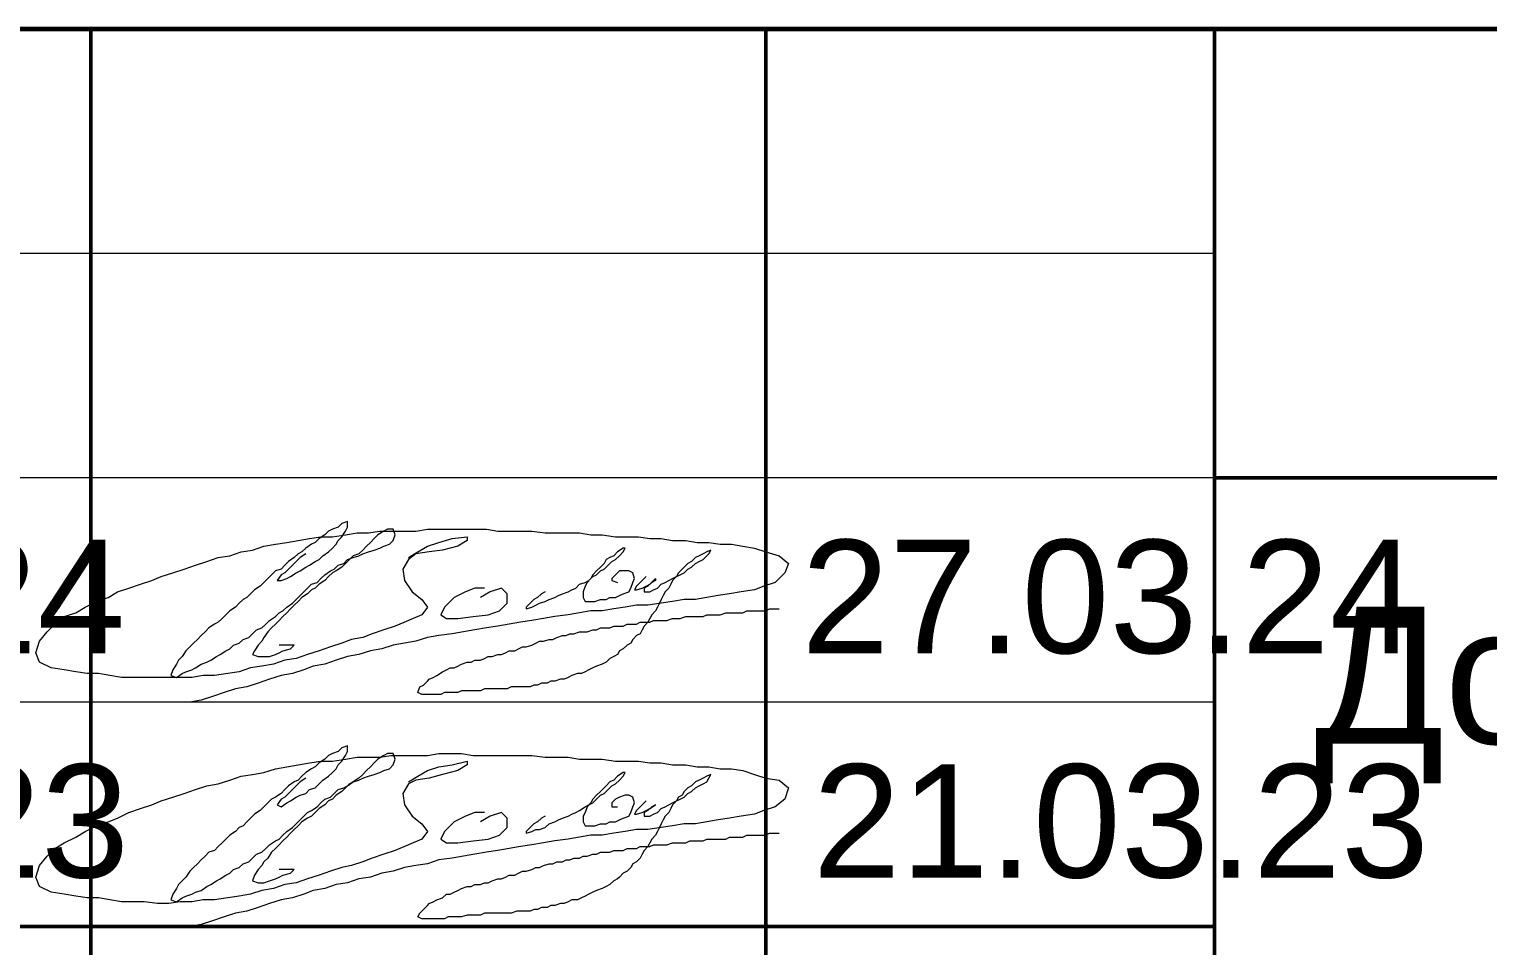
# Model space of a CAD drawing. Header units: millimetres. Extents: x -84737 to 172119, y -43083 to 59399.
# Drawn here: x 153999 to 157247, y -39126 to -37084 of the extents above; entities that cross this region are included whole.
import ezdxf

# ---------------------------------------------------------------- set-up
doc = ezdxf.new("R2010")
doc.units = ezdxf.units.MM
doc.layers.add('PDF _Геометрия', color=7, linetype='Continuous')
doc.layers.add('PDF _Текст', color=7, linetype='Continuous')
doc.styles.add('PDF GOSTCommon', font='arial.ttf')

msp = doc.modelspace()

# ---------------------------------------------------------------- linework, layer by layer
at = {"layer": 'PDF _Геометрия', "lineweight": 60}
msp.add_lwpolyline([(168638.6, -37084.4), (150135.9, -37084.4), (150135.9, -42583.1)], dxfattribs=at)
at = {"layer": 'PDF _Геометрия', "lineweight": 50}
for points in [[(154136.2, -37084.4), (154136.2, -42583.1)], [(155638.9, -37084.4), (155638.9, -42583.1)], [(156637.9, -37084.4), (156637.9, -42583.1)], [(168638.6, -38083.4), (156637.9, -38083.4)], [(156637.9, -39082.4), (150135.9, -39082.4)]]:
    msp.add_lwpolyline(points, dxfattribs=at)
at = {"layer": 'PDF _Геометрия', "lineweight": 18}
for points in [[(156637.9, -37583.9), (150135.9, -37583.9)], [(156637.9, -38083.4), (150135.9, -38083.4)], [(156637.9, -38582.9), (150135.9, -38582.9)]]:
    msp.add_lwpolyline(points, dxfattribs=at)
at = {"layer": 'PDF _Геометрия', "color": 150, "lineweight": 20, "true_color": 0x0080ff}
for points in [[(154843.1, -38261.2), (154864.3, -38248.5), (154885.4, -38235.8), (154910.8, -38227.3), (154940.5, -38218.9), (154974.3, -38214.6), (154974.3, -38223.1), (154953.2, -38235.8), (154919.3, -38244.2), (154889.7, -38248.5), (154860, -38252.7), (154843.1, -38265.4), (154830.4, -38286.6), (154834.6, -38312), (154851.6, -38337.4), (154872.7, -38354.3), (154885.4, -38371.2), (154872.7, -38388.2), (154843.1, -38400.9), (154813.5, -38413.6), (154788.1, -38422), (154762.7, -38430.5), (154741.5, -38439), (154716.1, -38443.2), (154694.9, -38451.7), (154669.5, -38460.1), (154644.1, -38468.6), (154618.7, -38477.1), (154593.3, -38485.5), (154567.9, -38489.8), (154542.5, -38498.2), (154517.1, -38502.5), (154491.8, -38506.7), (154466.4, -38515.2), (154441, -38519.4), (154411.3, -38523.6), (154385.9, -38523.6), (154360.5, -38527.9), (154335.1, -38527.9), (154309.7, -38527.9), (154284.3, -38527.9), (154254.7, -38527.9), (154229.3, -38527.9), (154203.9, -38527.9), (154178.5, -38523.6), (154153.1, -38519.4), (154127.7, -38519.4), (154102.3, -38515.2), (154076.9, -38510.9), (154047.3, -38506.7), (154021.9, -38494), (154013.4, -38472.8), (154021.9, -38447.4), (154038.8, -38426.3), (154055.7, -38409.3), (154076.9, -38392.4), (154102.3, -38383.9), (154123.5, -38371.2), (154148.9, -38358.5), (154174.3, -38350.1), (154195.4, -38337.4), (154220.8, -38328.9), (154246.2, -38320.4), (154271.6, -38312), (154292.8, -38303.5), (154318.2, -38295), (154343.6, -38286.6), (154369, -38278.1), (154394.4, -38269.6), (154419.8, -38261.2), (154445.2, -38256.9), (154470.6, -38248.5), (154496, -38244.2), (154521.4, -38235.8), (154546.8, -38231.5), (154572.2, -38227.3), (154597.6, -38223.1), (154623, -38218.9), (154648.4, -38214.6), (154673.8, -38214.6), (154703.4, -38210.4), (154728.8, -38206.2), (154754.2, -38206.2), (154779.6, -38201.9), (154805, -38201.9), (154830.4, -38201.9), (154860, -38201.9), (154885.4, -38197.7), (154910.8, -38197.7), (154936.2, -38197.7), (154961.6, -38197.7), (154987, -38197.7), (155016.7, -38197.7), (155042, -38201.9), (155067.4, -38201.9), (155092.8, -38201.9), (155118.2, -38201.9), (155147.9, -38206.2), (155173.3, -38206.2), (155198.7, -38206.2), (155224.1, -38206.2), (155249.5, -38210.4), (155274.9, -38210.4), (155304.5, -38214.6), (155329.9, -38214.6), (155355.3, -38214.6), (155380.7, -38218.9), (155406.1, -38218.9), (155431.5, -38223.1), (155461.1, -38223.1), (155486.5, -38227.3), (155511.9, -38227.3), (155537.3, -38231.5), (155562.7, -38231.5), (155588.1, -38235.8), (155613.5, -38240), (155638.9, -38248.5), (155668.5, -38256.9), (155689.7, -38273.9), (155681.2, -38295), (155660.1, -38316.2), (155634.7, -38324.7), (155613.5, -38333.1), (155583.9, -38337.4), (155558.5, -38341.6), (155533.1, -38345.8), (155507.7, -38350.1), (155482.3, -38354.3), (155456.9, -38354.3), (155431.5, -38358.5), (155406.1, -38362.8), (155376.5, -38367), (155351.1, -38367), (155325.7, -38371.2), (155300.3, -38375.5), (155274.9, -38379.7), (155249.5, -38379.7), (155224.1, -38383.9), (155198.7, -38388.2), (155169, -38392.4), (155143.6, -38396.6), (155118.2, -38400.9), (155092.8, -38405.1), (155067.4, -38409.3), (155042, -38413.6), (155016.7, -38417.8), (154991.3, -38422), (154965.9, -38426.3), (154940.5, -38430.5), (154910.8, -38434.7), (154885.4, -38439), (154860, -38447.4), (154834.6, -38451.7), (154809.2, -38455.9), (154783.8, -38464.4), (154758.4, -38468.6), (154733, -38477.1), (154707.6, -38481.3), (154682.2, -38489.8), (154656.8, -38498.2), (154631.4, -38502.5), (154610.3, -38510.9), (154584.9, -38519.4), (154559.5, -38523.6), (154534.1, -38532.1), (154508.7, -38540.6), (154483.3, -38549), (154457.9, -38553.3), (154432.5, -38561.7), (154407.1, -38570.2), (154381.7, -38578.7), (154356.3, -38582.9)], [(154614.5, -38252.7), (154601.8, -38261.2), (154593.3, -38269.6), (154584.9, -38278.1), (154576.4, -38286.6), (154567.9, -38295), (154559.5, -38299.3), (154551, -38312), (154559.5, -38312), (154572.2, -38307.7), (154580.6, -38303.5), (154593.3, -38295), (154601.8, -38290.8), (154614.5, -38282.3), (154623, -38278.1), (154635.7, -38269.6), (154644.1, -38265.4), (154652.6, -38256.9), (154665.3, -38248.5), (154673.8, -38240), (154682.2, -38231.5), (154686.5, -38223.1), (154694.9, -38214.6), (154703.4, -38201.9), (154707.6, -38193.5), (154707.6, -38180.8), (154694.9, -38185), (154686.5, -38193.5), (154673.8, -38197.7), (154665.3, -38201.9), (154656.8, -38210.4), (154644.1, -38218.9), (154635.7, -38227.3), (154627.2, -38231.5), (154614.5, -38240), (154606, -38248.5), (154597.6, -38252.7), (154589.1, -38261.2), (154576.4, -38269.6), (154567.9, -38278.1), (154559.5, -38286.6), (154546.8, -38290.8), (154538.3, -38299.3), (154529.8, -38307.7), (154521.4, -38316.2), (154512.9, -38324.7), (154500.2, -38333.1), (154491.8, -38341.6), (154483.3, -38350.1), (154474.8, -38354.3), (154466.4, -38362.8), (154457.9, -38371.2), (154445.2, -38379.7), (154436.7, -38388.2), (154428.3, -38396.6), (154419.8, -38405.1), (154411.3, -38409.3), (154398.6, -38417.8), (154390.2, -38426.3), (154381.7, -38434.7), (154373.2, -38443.2), (154364.8, -38451.7), (154356.3, -38460.1), (154347.8, -38468.6), (154339.4, -38481.3), (154330.9, -38489.8), (154326.7, -38498.2), (154318.2, -38510.9), (154314, -38523.6), (154326.7, -38527.9), (154339.4, -38519.4), (154347.8, -38515.2), (154360.5, -38510.9), (154369, -38506.7), (154381.7, -38498.2), (154394.4, -38494), (154402.9, -38489.8), (154415.6, -38481.3), (154424, -38477.1), (154436.7, -38468.6), (154445.2, -38464.4), (154453.7, -38455.9), (154466.4, -38451.7), (154474.8, -38443.2), (154487.5, -38439), (154496, -38430.5), (154504.5, -38422), (154517.1, -38417.8), (154525.6, -38409.3), (154534.1, -38400.9), (154546.8, -38392.4), (154555.2, -38383.9), (154563.7, -38379.7), (154572.2, -38371.2), (154584.9, -38362.8), (154593.3, -38354.3), (154601.8, -38345.8), (154610.3, -38337.4), (154618.7, -38328.9), (154627.2, -38320.4), (154639.9, -38316.2), (154648.4, -38307.7), (154656.8, -38299.3), (154669.5, -38290.8), (154678, -38286.6), (154686.5, -38278.1), (154699.2, -38273.9), (154707.6, -38265.4), (154720.3, -38261.2), (154733, -38256.9), (154741.5, -38252.7), (154754.2, -38248.5), (154766.9, -38244.2), (154779.6, -38240), (154788.1, -38235.8), (154800.8, -38231.5), (154809.2, -38223.1), (154813.5, -38210.4), (154809.2, -38197.7), (154796.5, -38197.7), (154788.1, -38201.9), (154775.4, -38210.4), (154766.9, -38218.9), (154758.4, -38227.3), (154750, -38235.8), (154741.5, -38244.2), (154733, -38252.7), (154720.3, -38256.9), (154711.9, -38265.4), (154703.4, -38273.9), (154694.9, -38282.3), (154682.2, -38290.8), (154673.8, -38295), (154665.3, -38303.5), (154656.8, -38312), (154644.1, -38320.4), (154635.7, -38328.9), (154627.2, -38333.1), (154618.7, -38341.6), (154606, -38350.1), (154597.6, -38358.5), (154589.1, -38367), (154580.6, -38375.5), (154572.2, -38383.9), (154563.7, -38392.4), (154555.2, -38400.9), (154546.8, -38409.3), (154538.3, -38417.8), (154529.8, -38426.3), (154521.4, -38439), (154517.1, -38447.4), (154508.7, -38455.9), (154500.2, -38468.6), (154496, -38477.1), (154508.7, -38481.3), (154521.4, -38481.3), (154534.1, -38481.3), (154546.8, -38477.1), (154555.2, -38472.8), (154563.7, -38468.6), (154580.6, -38464.4), (154589.1, -38455.9), (154580.6, -38455.9), (154567.9, -38455.9), (154555.2, -38455.9)], [(155372.2, -38303.5), (155368, -38307.7), (155359.5, -38316.2), (155351.1, -38324.7), (155346.8, -38333.1), (155351.1, -38333.1), (155363.8, -38328.9), (155372.2, -38324.7), (155380.7, -38320.4), (155393.4, -38307.7), (155393.4, -38312), (155384.9, -38316.2), (155376.5, -38324.7), (155368, -38328.9), (155368, -38337.4), (155380.7, -38337.4), (155389.2, -38333.1), (155397.6, -38328.9), (155406.1, -38320.4), (155414.6, -38316.2), (155423, -38312), (155431.5, -38307.7), (155440, -38303.5), (155448.4, -38299.3), (155456.9, -38295), (155465.4, -38286.6), (155473.8, -38282.3), (155482.3, -38273.9), (155490.8, -38269.6), (155499.2, -38265.4), (155507.7, -38256.9), (155511.9, -38252.7), (155516.2, -38244.2), (155507.7, -38248.5), (155499.2, -38252.7), (155490.8, -38256.9), (155482.3, -38261.2), (155473.8, -38269.6), (155465.4, -38273.9), (155456.9, -38282.3), (155452.7, -38286.6), (155444.2, -38295), (155440, -38303.5), (155431.5, -38312), (155427.3, -38320.4), (155423, -38328.9), (155414.6, -38337.4), (155410.3, -38345.8), (155406.1, -38354.3), (155401.9, -38362.8), (155397.6, -38371.2), (155393.4, -38379.7), (155384.9, -38388.2), (155380.7, -38396.6), (155376.5, -38405.1), (155368, -38413.6), (155363.8, -38422), (155359.5, -38430.5), (155351.1, -38434.7), (155342.6, -38443.2), (155338.4, -38451.7), (155329.9, -38455.9), (155321.4, -38464.4), (155313, -38468.6), (155308.7, -38477.1), (155300.3, -38481.3), (155291.8, -38485.5), (155283.3, -38494), (155274.9, -38498.2), (155262.2, -38502.5), (155253.7, -38506.7), (155245.2, -38510.9), (155236.8, -38515.2), (155228.3, -38519.4), (155219.8, -38519.4), (155207.1, -38523.6), (155198.7, -38527.9), (155190.2, -38532.1), (155181.7, -38532.1), (155169, -38536.3), (155160.6, -38536.3), (155152.1, -38540.6), (155139.4, -38540.6), (155130.9, -38544.8), (155122.5, -38544.8), (155114, -38549), (155101.3, -38549), (155092.8, -38549), (155084.4, -38549), (155071.7, -38549), (155063.2, -38553.3), (155050.5, -38553.3), (155042, -38553.3), (155033.6, -38553.3), (155020.9, -38553.3), (155012.4, -38553.3), (155004, -38557.5), (154991.3, -38557.5), (154982.8, -38557.5), (154974.3, -38557.5), (154961.6, -38557.5), (154953.2, -38561.7), (154944.7, -38561.7), (154932, -38561.7), (154923.5, -38561.7), (154915.1, -38566), (154902.4, -38566), (154893.9, -38566), (154885.4, -38566), (154872.7, -38566), (154864.3, -38561.7), (154868.5, -38549), (154877, -38544.8), (154885.4, -38536.3), (154889.7, -38532.1), (154898.1, -38527.9), (154906.6, -38523.6), (154919.3, -38515.2), (154927.8, -38510.9), (154936.2, -38506.7), (154944.7, -38506.7), (154953.2, -38502.5), (154961.6, -38498.2), (154974.3, -38494), (154982.8, -38494), (154991.3, -38489.8), (155004, -38489.8), (155012.4, -38485.5), (155020.9, -38481.3), (155029.3, -38481.3), (155042, -38477.1), (155050.5, -38477.1), (155059, -38472.8), (155067.4, -38468.6), (155080.1, -38468.6), (155088.6, -38464.4), (155097.1, -38460.1), (155105.5, -38460.1), (155118.2, -38455.9), (155126.7, -38451.7), (155135.2, -38447.4), (155143.6, -38447.4), (155156.3, -38443.2), (155164.8, -38443.2), (155173.3, -38439), (155186, -38434.7), (155194.4, -38434.7), (155202.9, -38430.5), (155211.4, -38430.5), (155224.1, -38426.3), (155232.5, -38426.3), (155241, -38426.3), (155253.7, -38422), (155262.2, -38422), (155270.6, -38417.8), (155283.3, -38417.8), (155291.8, -38417.8), (155300.3, -38413.6), (155313, -38413.6), (155321.4, -38413.6), (155329.9, -38409.3), (155342.6, -38409.3), (155351.1, -38409.3), (155359.5, -38405.1), (155372.2, -38405.1), (155380.7, -38405.1), (155389.2, -38400.9), (155401.9, -38400.9), (155410.3, -38400.9), (155418.8, -38400.9), (155431.5, -38396.6), (155440, -38396.6), (155448.4, -38396.6), (155461.1, -38392.4), (155469.6, -38392.4), (155478.1, -38392.4), (155490.8, -38392.4), (155499.2, -38392.4), (155507.7, -38388.2), (155520.4, -38388.2), (155528.8, -38388.2), (155537.3, -38388.2), (155550, -38383.9), (155558.5, -38383.9), (155566.9, -38383.9), (155579.6, -38383.9), (155588.1, -38383.9), (155596.6, -38379.7), (155609.3, -38379.7), (155617.7, -38379.7), (155626.2, -38379.7), (155638.9, -38379.7), (155647.4, -38375.5), (155655.8, -38375.5), (155668.5, -38375.5)], [(155147.9, -38337.4), (155139.4, -38341.6), (155130.9, -38350.1), (155122.5, -38354.3), (155114, -38362.8), (155105.5, -38371.2), (155105.5, -38375.5), (155118.2, -38371.2), (155126.7, -38367), (155135.2, -38362.8), (155147.9, -38358.5), (155156.3, -38354.3), (155169, -38350.1), (155177.5, -38345.8), (155186, -38341.6), (155198.7, -38337.4), (155207.1, -38333.1), (155215.6, -38328.9), (155224.1, -38320.4), (155236.8, -38316.2), (155245.2, -38312), (155253.7, -38303.5), (155262.2, -38299.3), (155270.6, -38290.8), (155279.1, -38286.6), (155287.6, -38278.1), (155296, -38269.6), (155304.5, -38265.4), (155313, -38256.9), (155321.4, -38248.5), (155325.7, -38240), (155321.4, -38240), (155308.7, -38248.5), (155300.3, -38256.9), (155291.8, -38261.2), (155283.3, -38265.4), (155279.1, -38273.9), (155270.6, -38282.3), (155262.2, -38290.8), (155253.7, -38299.3), (155249.5, -38307.7), (155241, -38316.2), (155236.8, -38324.7), (155232.5, -38337.4), (155232.5, -38350.1), (155236.8, -38358.5), (155249.5, -38358.5), (155257.9, -38358.5), (155270.6, -38354.3), (155283.3, -38354.3), (155291.8, -38350.1), (155304.5, -38350.1), (155313, -38345.8), (155321.4, -38341.6), (155334.1, -38337.4), (155338.4, -38328.9), (155342.6, -38316.2), (155346.8, -38307.7), (155342.6, -38295), (155334.1, -38290.8), (155325.7, -38290.8), (155313, -38290.8), (155304.5, -38299.3), (155296, -38307.7), (155296, -38312), (155308.7, -38316.2)], [(155012.4, -38328.9), (154991.3, -38328.9), (154970.1, -38337.4), (154944.7, -38350.1), (154923.5, -38371.2), (154915.1, -38388.2), (154927.8, -38396.6), (154953.2, -38396.6), (154987, -38392.4), (155020.9, -38388.2), (155046.3, -38379.7), (155063.2, -38362.8), (155063.2, -38341.6), (155050.5, -38328.9), (155025.1, -38337.4), (155004, -38350.1)], [(154614.5, -38752.2), (154601.8, -38760.7), (154593.3, -38769.1), (154584.9, -38777.6), (154576.4, -38786.1), (154567.9, -38794.5), (154559.5, -38798.8), (154551, -38811.5), (154559.5, -38815.7), (154572.2, -38807.2), (154580.6, -38803), (154593.3, -38794.5), (154601.8, -38790.3), (154614.5, -38786.1), (154623, -38777.6), (154635.7, -38773.4), (154644.1, -38764.9), (154652.6, -38756.4), (154665.3, -38748), (154673.8, -38739.5), (154682.2, -38731.1), (154686.5, -38722.6), (154694.9, -38714.1), (154703.4, -38701.4), (154707.6, -38693), (154707.6, -38680.3), (154694.9, -38684.5), (154686.5, -38693), (154673.8, -38697.2), (154665.3, -38701.4), (154656.8, -38709.9), (154644.1, -38718.4), (154635.7, -38726.8), (154627.2, -38731.1), (154614.5, -38739.5), (154606, -38748), (154597.6, -38756.4), (154589.1, -38760.7), (154576.4, -38769.1), (154567.9, -38777.6), (154559.5, -38786.1), (154546.8, -38794.5), (154538.3, -38798.8), (154529.8, -38807.2), (154521.4, -38815.7), (154512.9, -38824.2), (154500.2, -38832.6), (154491.8, -38841.1), (154483.3, -38849.6), (154474.8, -38858), (154466.4, -38862.3), (154457.9, -38870.7), (154445.2, -38879.2), (154436.7, -38887.7), (154428.3, -38896.1), (154419.8, -38904.6), (154411.3, -38913.1), (154398.6, -38917.3), (154390.2, -38925.8), (154381.7, -38934.2), (154373.2, -38942.7), (154364.8, -38951.2), (154356.3, -38959.6), (154347.8, -38972.3), (154339.4, -38980.8), (154330.9, -38989.3), (154326.7, -38997.7), (154318.2, -39010.4), (154314, -39023.1), (154326.7, -39027.4), (154339.4, -39018.9), (154347.8, -39014.7), (154360.5, -39010.4), (154369, -39006.2), (154381.7, -39002), (154394.4, -38993.5), (154402.9, -38989.3), (154415.6, -38980.8), (154424, -38976.6), (154436.7, -38968.1), (154445.2, -38963.9), (154453.7, -38955.4), (154466.4, -38951.2), (154474.8, -38942.7), (154487.5, -38938.5), (154496, -38930), (154504.5, -38921.5), (154517.1, -38917.3), (154525.6, -38908.8), (154534.1, -38900.4), (154546.8, -38891.9), (154555.2, -38887.7), (154563.7, -38879.2), (154572.2, -38870.7), (154584.9, -38862.3), (154593.3, -38853.8), (154601.8, -38845.3), (154610.3, -38836.9), (154618.7, -38828.4), (154627.2, -38824.2), (154639.9, -38815.7), (154648.4, -38807.2), (154656.8, -38798.8), (154669.5, -38794.5), (154678, -38786.1), (154686.5, -38777.6), (154699.2, -38773.4), (154707.6, -38769.1), (154720.3, -38760.7), (154733, -38756.4), (154741.5, -38752.2), (154754.2, -38748), (154766.9, -38743.7), (154779.6, -38739.5), (154788.1, -38735.3), (154800.8, -38731.1), (154809.2, -38722.6), (154813.5, -38709.9), (154809.2, -38697.2), (154796.5, -38697.2), (154788.1, -38701.4), (154775.4, -38709.9), (154766.9, -38718.4), (154758.4, -38726.8), (154750, -38735.3), (154741.5, -38743.7), (154733, -38752.2), (154720.3, -38760.7), (154711.9, -38764.9), (154703.4, -38773.4), (154694.9, -38781.8), (154682.2, -38790.3), (154673.8, -38798.8), (154665.3, -38803), (154656.8, -38811.5), (154644.1, -38819.9), (154635.7, -38828.4), (154627.2, -38836.9), (154618.7, -38841.1), (154606, -38849.6), (154597.6, -38858), (154589.1, -38866.5), (154580.6, -38875), (154572.2, -38883.4), (154563.7, -38891.9), (154555.2, -38900.4), (154546.8, -38908.8), (154538.3, -38917.3), (154529.8, -38930), (154521.4, -38938.5), (154517.1, -38946.9), (154508.7, -38955.4), (154500.2, -38968.1), (154496, -38980.8), (154508.7, -38985), (154521.4, -38985), (154534.1, -38980.8), (154546.8, -38976.6), (154555.2, -38972.3), (154563.7, -38968.1), (154580.6, -38963.9), (154589.1, -38955.4), (154580.6, -38955.4), (154567.9, -38955.4), (154555.2, -38955.4)], [(154843.1, -38760.7), (154864.3, -38748), (154885.4, -38735.3), (154910.8, -38726.8), (154940.5, -38722.6), (154974.3, -38714.1), (154974.3, -38722.6), (154953.2, -38735.3), (154919.3, -38743.7), (154889.7, -38752.2), (154860, -38756.4), (154843.1, -38764.9), (154830.4, -38786.1), (154834.6, -38811.5), (154851.6, -38836.9), (154872.7, -38853.8), (154885.4, -38870.7), (154872.7, -38887.7), (154843.1, -38900.4), (154813.5, -38913.1), (154788.1, -38921.5), (154762.7, -38930), (154741.5, -38938.5), (154716.1, -38946.9), (154694.9, -38951.2), (154669.5, -38959.6), (154644.1, -38968.1), (154618.7, -38976.6), (154593.3, -38985), (154567.9, -38989.3), (154542.5, -38997.7), (154517.1, -39002), (154491.8, -39010.4), (154466.4, -39014.7), (154441, -39018.9), (154411.3, -39023.1), (154385.9, -39023.1), (154360.5, -39027.4), (154335.1, -39027.4), (154309.7, -39031.6), (154284.3, -39031.6), (154254.7, -39027.4), (154229.3, -39027.4), (154203.9, -39027.4), (154178.5, -39023.1), (154153.1, -39018.9), (154127.7, -39018.9), (154102.3, -39014.7), (154076.9, -39010.4), (154047.3, -39006.2), (154021.9, -38993.5), (154013.4, -38972.3), (154021.9, -38946.9), (154038.8, -38925.8), (154055.7, -38908.8), (154076.9, -38896.1), (154102.3, -38883.4), (154123.5, -38870.7), (154148.9, -38858), (154174.3, -38849.6), (154195.4, -38841.1), (154220.8, -38828.4), (154246.2, -38819.9), (154271.6, -38811.5), (154292.8, -38803), (154318.2, -38794.5), (154343.6, -38786.1), (154369, -38777.6), (154394.4, -38769.1), (154419.8, -38764.9), (154445.2, -38756.4), (154470.6, -38748), (154496, -38743.7), (154521.4, -38739.5), (154546.8, -38731.1), (154572.2, -38726.8), (154597.6, -38722.6), (154623, -38718.4), (154648.4, -38714.1), (154673.8, -38714.1), (154703.4, -38709.9), (154728.8, -38705.7), (154754.2, -38705.7), (154779.6, -38705.7), (154805, -38701.4), (154830.4, -38701.4), (154860, -38701.4), (154885.4, -38701.4), (154910.8, -38697.2), (154936.2, -38697.2), (154961.6, -38697.2), (154987, -38701.4), (155016.7, -38701.4), (155042, -38701.4), (155067.4, -38701.4), (155092.8, -38701.4), (155118.2, -38701.4), (155147.9, -38705.7), (155173.3, -38705.7), (155198.7, -38705.7), (155224.1, -38709.9), (155249.5, -38709.9), (155274.9, -38709.9), (155304.5, -38714.1), (155329.9, -38714.1), (155355.3, -38714.1), (155380.7, -38718.4), (155406.1, -38718.4), (155431.5, -38722.6), (155461.1, -38722.6), (155486.5, -38726.8), (155511.9, -38726.8), (155537.3, -38731.1), (155562.7, -38731.1), (155588.1, -38735.3), (155613.5, -38743.7), (155638.9, -38752.2), (155668.5, -38756.4), (155689.7, -38773.4), (155681.2, -38798.8), (155660.1, -38815.7), (155634.7, -38824.2), (155613.5, -38832.6), (155583.9, -38836.9), (155558.5, -38841.1), (155533.1, -38845.3), (155507.7, -38849.6), (155482.3, -38853.8), (155456.9, -38853.8), (155431.5, -38858), (155406.1, -38862.3), (155376.5, -38866.5), (155351.1, -38866.5), (155325.7, -38870.7), (155300.3, -38875), (155274.9, -38879.2), (155249.5, -38879.2), (155224.1, -38883.4), (155198.7, -38887.7), (155169, -38891.9), (155143.6, -38896.1), (155118.2, -38900.4), (155092.8, -38904.6), (155067.4, -38908.8), (155042, -38913.1), (155016.7, -38917.3), (154991.3, -38921.5), (154965.9, -38925.8), (154940.5, -38930), (154910.8, -38934.2), (154885.4, -38942.7), (154860, -38946.9), (154834.6, -38951.2), (154809.2, -38959.6), (154783.8, -38963.9), (154758.4, -38972.3), (154733, -38976.6), (154707.6, -38985), (154682.2, -38989.3), (154656.8, -38997.7), (154631.4, -39002), (154610.3, -39010.4), (154584.9, -39018.9), (154559.5, -39023.1), (154534.1, -39031.6), (154508.7, -39040.1), (154483.3, -39048.5), (154457.9, -39052.8), (154432.5, -39061.2), (154407.1, -39069.7), (154381.7, -39078.2), (154356.3, -39082.4)], [(155372.2, -38803), (155368, -38807.2), (155359.5, -38815.7), (155351.1, -38824.2), (155346.8, -38832.6), (155351.1, -38832.6), (155363.8, -38828.4), (155372.2, -38824.2), (155380.7, -38819.9), (155393.4, -38811.5), (155384.9, -38815.7), (155376.5, -38824.2), (155368, -38828.4), (155368, -38836.9), (155380.7, -38836.9), (155389.2, -38832.6), (155397.6, -38828.4), (155406.1, -38819.9), (155414.6, -38815.7), (155423, -38811.5), (155431.5, -38807.2), (155440, -38803), (155448.4, -38798.8), (155456.9, -38794.5), (155465.4, -38786.1), (155473.8, -38781.8), (155482.3, -38773.4), (155490.8, -38769.1), (155499.2, -38764.9), (155507.7, -38760.7), (155511.9, -38752.2), (155516.2, -38743.7), (155507.7, -38748), (155499.2, -38752.2), (155490.8, -38756.4), (155482.3, -38760.7), (155473.8, -38769.1), (155465.4, -38773.4), (155456.9, -38781.8), (155452.7, -38790.3), (155444.2, -38794.5), (155440, -38803), (155431.5, -38811.5), (155427.3, -38819.9), (155423, -38828.4), (155414.6, -38836.9), (155410.3, -38845.3), (155406.1, -38853.8), (155401.9, -38862.3), (155397.6, -38870.7), (155393.4, -38879.2), (155384.9, -38887.7), (155380.7, -38896.1), (155376.5, -38904.6), (155368, -38913.1), (155363.8, -38921.5), (155359.5, -38930), (155351.1, -38938.5), (155342.6, -38942.7), (155338.4, -38951.2), (155329.9, -38959.6), (155321.4, -38963.9), (155313, -38972.3), (155308.7, -38976.6), (155300.3, -38980.8), (155291.8, -38989.3), (155283.3, -38993.5), (155274.9, -38997.7), (155262.2, -39002), (155253.7, -39006.2), (155245.2, -39010.4), (155236.8, -39014.7), (155228.3, -39018.9), (155219.8, -39023.1), (155207.1, -39023.1), (155198.7, -39027.4), (155190.2, -39031.6), (155181.7, -39031.6), (155169, -39035.8), (155160.6, -39035.8), (155152.1, -39040.1), (155139.4, -39040.1), (155130.9, -39044.3), (155122.5, -39044.3), (155114, -39048.5), (155101.3, -39048.5), (155092.8, -39048.5), (155084.4, -39048.5), (155071.7, -39052.8), (155063.2, -39052.8), (155050.5, -39052.8), (155042, -39052.8), (155033.6, -39052.8), (155020.9, -39052.8), (155012.4, -39052.8), (155004, -39057), (154991.3, -39057), (154982.8, -39057), (154974.3, -39057), (154961.6, -39061.2), (154953.2, -39061.2), (154944.7, -39061.2), (154932, -39061.2), (154923.5, -39065.5), (154915.1, -39065.5), (154902.4, -39065.5), (154893.9, -39065.5), (154885.4, -39065.5), (154872.7, -39065.5), (154864.3, -39061.2), (154868.5, -39052.8), (154877, -39044.3), (154885.4, -39035.8), (154889.7, -39031.6), (154898.1, -39027.4), (154906.6, -39023.1), (154919.3, -39018.9), (154927.8, -39010.4), (154936.2, -39010.4), (154944.7, -39006.2), (154953.2, -39002), (154961.6, -38997.7), (154974.3, -38993.5), (154982.8, -38993.5), (154991.3, -38989.3), (155004, -38989.3), (155012.4, -38985), (155020.9, -38985), (155029.3, -38980.8), (155042, -38976.6), (155050.5, -38976.6), (155059, -38972.3), (155067.4, -38968.1), (155080.1, -38968.1), (155088.6, -38963.9), (155097.1, -38959.6), (155105.5, -38959.6), (155118.2, -38955.4), (155126.7, -38951.2), (155135.2, -38951.2), (155143.6, -38946.9), (155156.3, -38942.7), (155164.8, -38942.7), (155173.3, -38938.5), (155186, -38938.5), (155194.4, -38934.2), (155202.9, -38934.2), (155211.4, -38930), (155224.1, -38930), (155232.5, -38925.8), (155241, -38925.8), (155253.7, -38921.5), (155262.2, -38921.5), (155270.6, -38917.3), (155283.3, -38917.3), (155291.8, -38917.3), (155300.3, -38913.1), (155313, -38913.1), (155321.4, -38913.1), (155329.9, -38908.8), (155342.6, -38908.8), (155351.1, -38908.8), (155359.5, -38904.6), (155372.2, -38904.6), (155380.7, -38904.6), (155389.2, -38900.4), (155401.9, -38900.4), (155410.3, -38900.4), (155418.8, -38900.4), (155431.5, -38896.1), (155440, -38896.1), (155448.4, -38896.1), (155461.1, -38896.1), (155469.6, -38891.9), (155478.1, -38891.9), (155490.8, -38891.9), (155499.2, -38891.9), (155507.7, -38887.7), (155520.4, -38887.7), (155528.8, -38887.7), (155537.3, -38887.7), (155550, -38887.7), (155558.5, -38883.4), (155566.9, -38883.4), (155579.6, -38883.4), (155588.1, -38883.4), (155596.6, -38879.2), (155609.3, -38879.2), (155617.7, -38879.2), (155626.2, -38879.2), (155638.9, -38879.2), (155647.4, -38875), (155655.8, -38875), (155668.5, -38875)], [(155147.9, -38836.9), (155139.4, -38841.1), (155130.9, -38849.6), (155122.5, -38853.8), (155114, -38862.3), (155105.5, -38870.7), (155105.5, -38875), (155118.2, -38870.7), (155126.7, -38866.5), (155135.2, -38866.5), (155147.9, -38862.3), (155156.3, -38853.8), (155169, -38849.6), (155177.5, -38845.3), (155186, -38841.1), (155198.7, -38836.9), (155207.1, -38832.6), (155215.6, -38828.4), (155224.1, -38824.2), (155236.8, -38815.7), (155245.2, -38811.5), (155253.7, -38807.2), (155262.2, -38798.8), (155270.6, -38790.3), (155279.1, -38786.1), (155287.6, -38777.6), (155296, -38769.1), (155304.5, -38764.9), (155313, -38756.4), (155321.4, -38748), (155325.7, -38739.5), (155321.4, -38739.5), (155308.7, -38748), (155300.3, -38756.4), (155291.8, -38760.7), (155283.3, -38769.1), (155279.1, -38773.4), (155270.6, -38781.8), (155262.2, -38790.3), (155253.7, -38798.8), (155249.5, -38807.2), (155241, -38815.7), (155236.8, -38828.4), (155232.5, -38836.9), (155232.5, -38849.6), (155236.8, -38858), (155249.5, -38858), (155257.9, -38858), (155270.6, -38853.8), (155283.3, -38853.8), (155291.8, -38849.6), (155304.5, -38849.6), (155313, -38845.3), (155321.4, -38841.1), (155334.1, -38836.9), (155338.4, -38828.4), (155342.6, -38815.7), (155346.8, -38807.2), (155342.6, -38794.5), (155334.1, -38790.3), (155325.7, -38790.3), (155313, -38794.5), (155304.5, -38798.8), (155296, -38807.2), (155296, -38815.7), (155308.7, -38815.7)], [(155012.4, -38828.4), (154991.3, -38828.4), (154970.1, -38836.9), (154944.7, -38849.6), (154923.5, -38870.7), (154915.1, -38887.7), (154927.8, -38896.1), (154953.2, -38896.1), (154987, -38891.9), (155020.9, -38887.7), (155046.3, -38879.2), (155063.2, -38862.3), (155063.2, -38841.1), (155050.5, -38828.4), (155025.1, -38836.9), (155004, -38849.6)]]:
    msp.add_lwpolyline(points, dxfattribs=at)

# ---------------------------------------------------------------- texts
at = {"layer": 'PDF _Текст', "attachment_point": 4, "style": 'PDF GOSTCommon'}
for s, insert, char_height in [('03/24', (153330.5, -38349.5), 252.42), ('27.03.24', (155718, -38349.5), 252.42), ('Дошкольная образовательная организация на 100 мест по адресу: г.Москва,', (156860.9, -38568.9), 305.125), ('03/23', (153339, -38849.1), 252.42), ('21.03.23', (155743.4, -38849.1), 252.42)]:
    msp.add_mtext(s, dxfattribs=dict(at, insert=insert, char_height=char_height))

doc.saveas('drawing.dxf')
